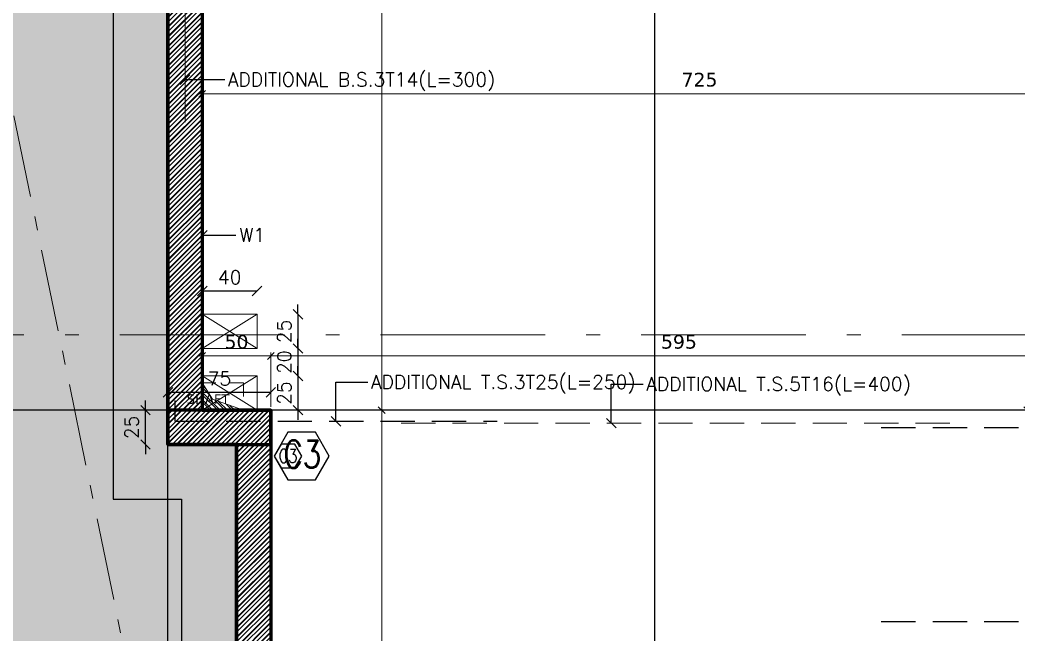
# Model space of a CAD drawing. Header units: inches. Extents: x -48 to 777, y -156 to 510.
# Drawn here: x 588.4 to 595.67, y 245.93 to 250.4 of the extents above; entities that cross this region are included whole.
import ezdxf
from ezdxf.enums import TextEntityAlignment as Align

# ---------------------------------------------------------------- set-up
doc = ezdxf.new("R2010")
doc.units = ezdxf.units.IN
doc.header["$MEASUREMENT"] = 0
doc.set_wipeout_variables(frame=1)
doc.linetypes.add('ACAD_ISO10W100', pattern=[18, 12, -3, 0, -3])
doc.linetypes.add('HIDDEN', pattern=[0.375, 0.25, -0.125])
doc.layers.get('Defpoints').update_dxf_attribs({"lineweight": 5})
for name, color, linetype, lineweight in [('A-AXIS ST', 251, 'ACAD_ISO10W100', 5), ('A-DIM', 9, 'Continuous', 5), ('A-HIDDEN', 254, 'HIDDEN', 5), ('A-LEVELS', 139, 'Continuous', 20), ('A-LIMIT LOT', 235, 'ACAD_ISO10W100', 20), ('A-PILLARS', 1, 'Continuous', 60), ('A-TEXT', 50, 'Continuous', 15), ('H-OTHERS', 189, 'Continuous', 5), ('H-PILLARS', 61, 'Continuous', 5), ('str-col-dimension', 6, 'Continuous', 50), ('str-raft-bottom', 1, 'Continuous', 5), ('str-raft-top', 1, 'Continuous', 5), ('str-shaft', 1, 'Continuous', 5)]:
    doc.layers.add(name, color=color, linetype=linetype, lineweight=lineweight)
doc.layers.add('HH-DARK GREY', color=7, linetype='Continuous', lineweight=5, true_color=0x404040)
for name, color, linetype in [('pts pc', 7, 'Continuous'), ('Str-Axes', 8, 'Continuous'), ('str-basement2', 5, 'Continuous'), ('str-col-hatch', 8, 'Continuous'), ('str-COL-TAG-100', 1, 'Continuous'), ('str-COL-TAG-50', 7, 'Continuous'), ('str-columns', 3, 'Continuous'), ('str-raft', 5, 'Continuous'), ('str-slab-top', 1, 'Continuous'), ('str-walls', 5, 'Continuous')]:
    doc.layers.add(name, color=color, linetype=linetype)
doc.styles.add('2mm', font='simplex.shx', dxfattribs={"height": 0.5})
doc.styles.add('ROMAN', font='ROMANS.SHX')
doc.styles.add('ROMAND', font='verdana.ttf')
doc.styles.add('ROMANS', font='romans__.ttf', dxfattribs={"height": 0.14})
doc.dimstyles.new('M-1.50', dxfattribs={"dimtxt": 0.1, "dimasz": 0.05, "dimexe": 0.025, "dimexo": 0.025, "dimgap": 0.05, "dimtad": 1, "dimlfac": 100, "dimrnd": 0.5, "dimzin": 9, "dimdsep": 46, "dimtxsty": 'ROMAND', "dimblk": 'OBLIQUE', "dimcen": 1, "dimdle": 0.025, "dimclrd": 256, "dimclre": 256, "dimclrt": 2, "dimadec": 0, "dimazin": 0, "dimtfac": 0.666667, "dimtmove": 2, "dimatfit": 3, "dimfxl": 0.04, "dimtolj": 1, "dimtzin": 5, "dimlwd": -1, "dimlwe": -1, "dimarcsym": 0})
doc.dimstyles.new('structure', dxfattribs={"dimtxt": 0.1, "dimasz": 0.07, "dimexe": 0.18, "dimexo": 1, "dimgap": 0.05, "dimtad": 1, "dimdec": 1, "dimlfac": 100, "dimrnd": 0.5, "dimdsep": 46, "dimtxsty": 'ROMAN', "dimblk1": 'OBLIQUE', "dimblk2": 'OBLIQUE', "dimsah": 1, "dimcen": 0.009, "dimse1": 1, "dimse2": 1, "dimclrd": 4, "dimclre": 9, "dimclrt": 1, "dimadec": 0, "dimazin": 0, "dimtfac": 0.066667, "dimtdec": 1, "dimtix": 1, "dimtmove": 2, "dimatfit": 3, "dimldrblk": 'OBLIQUE', "dimfxl": 0.18, "dimtolj": 1, "dimarcsym": 0})

# ---------------------------------------------------------------- blocks, each defined once
blk = doc.blocks.new('_Oblique')
at = {"color": 0, "linetype": 'ByBlock', "lineweight": -2}
blk.add_line((-0.5, -0.5), (0.5, 0.5), dxfattribs=at)
blk = doc.blocks.new('*D420')
at = {"layer": 'A-DIM', "transparency": 16777216}
for p, q in [((590.2518, 247.5585), (591.0605, 247.5585)), ((591.0355, 242.2819), (591.0355, 247.5835)), ((590.2518, 242.3069), (591.0605, 242.3069))]:
    blk.add_line(p, q, dxfattribs=at)
at = {"layer": 'Defpoints', "color": 0, "transparency": 16777216}
for p in [(590.2268, 247.5585), (591.0355, 247.5585), (590.2268, 242.3069)]:
    blk.add_point(p, dxfattribs=at)
at = {"layer": 'A-DIM', "transparency": 16777216, "xscale": 0.05, "yscale": 0.05, "zscale": 0.05}
for p, rotation in [((591.0355, 247.5585), 90), ((591.0355, 242.3069), 270)]:
    blk.add_blockref('_Oblique', p, dxfattribs=dict(at, rotation=rotation))
at = {"layer": 'A-DIM', "color": 2, "transparency": 16777216, "insert": (590.9334, 244.9327), "char_height": 0.1, "attachment_point": 5, "rotation": 90, "style": 'ROMAND'}
blk.add_mtext('\\A1;525', dxfattribs=at)
blk = doc.blocks.new('*D421')
at = {"layer": 'A-DIM', "transparency": 16777216}
for p, q in [((590.9303, 253.8083), (591.0605, 253.8083)), ((591.0355, 247.5335), (591.0355, 253.8333)), ((590.2518, 247.5585), (591.0605, 247.5585))]:
    blk.add_line(p, q, dxfattribs=at)
at = {"layer": 'Defpoints', "color": 0, "transparency": 16777216}
for p in [(590.9053, 253.8083), (591.0355, 253.8083), (590.2268, 247.5585)]:
    blk.add_point(p, dxfattribs=at)
at = {"layer": 'A-DIM', "transparency": 16777216, "xscale": 0.05, "yscale": 0.05, "zscale": 0.05}
for p, rotation in [((591.0355, 253.8083), 90), ((591.0355, 247.5585), 270)]:
    blk.add_blockref('_Oblique', p, dxfattribs=dict(at, rotation=rotation))
at = {"layer": 'A-DIM', "color": 2, "transparency": 16777216, "insert": (590.9334, 250.6834), "char_height": 0.1, "attachment_point": 5, "rotation": 90, "style": 'ROMAND'}
blk.add_mtext('\\A1;625', dxfattribs=at)
blk = doc.blocks.new('*D423')
at = {"layer": 'A-DIM', "transparency": 16777216}
for p, q in [((589.7016, 247.9544), (590.2518, 247.9544)), ((589.7266, 247.5835), (589.7266, 247.9794)), ((590.2268, 247.5835), (590.2268, 247.9794))]:
    blk.add_line(p, q, dxfattribs=at)
at = {"layer": 'Defpoints', "color": 0, "transparency": 16777216}
for p in [(590.2268, 247.9544), (589.7266, 247.5585), (590.2268, 247.5585)]:
    blk.add_point(p, dxfattribs=at)
at = {"layer": 'A-DIM', "transparency": 16777216, "xscale": 0.05, "yscale": 0.05, "zscale": 0.05, "rotation": 180}
blk.add_blockref('_Oblique', (589.7266, 247.9544), dxfattribs=at)
at = {"layer": 'A-DIM', "transparency": 16777216, "xscale": 0.05, "yscale": 0.05, "zscale": 0.05}
blk.add_blockref('_Oblique', (590.2268, 247.9544), dxfattribs=at)
at = {"layer": 'A-DIM', "color": 2, "transparency": 16777216, "insert": (589.9767, 248.0565), "char_height": 0.1, "attachment_point": 5, "style": 'ROMAND'}
blk.add_mtext('\\A1;50', dxfattribs=at)
blk = doc.blocks.new('*D424')
at = {"layer": 'A-DIM', "transparency": 16777216}
for p, q in [((590.2018, 247.9544), (596.2018, 247.9544)), ((590.2268, 247.5835), (590.2268, 247.9794)), ((596.1768, 247.5834), (596.1768, 247.9794))]:
    blk.add_line(p, q, dxfattribs=at)
at = {"layer": 'Defpoints', "color": 0, "transparency": 16777216}
for p in [(596.1768, 247.9544), (590.2268, 247.5585), (596.1768, 247.5584)]:
    blk.add_point(p, dxfattribs=at)
at = {"layer": 'A-DIM', "transparency": 16777216, "xscale": 0.05, "yscale": 0.05, "zscale": 0.05, "rotation": 180}
blk.add_blockref('_Oblique', (590.2268, 247.9544), dxfattribs=at)
at = {"layer": 'A-DIM', "transparency": 16777216, "xscale": 0.05, "yscale": 0.05, "zscale": 0.05}
blk.add_blockref('_Oblique', (596.1768, 247.9544), dxfattribs=at)
at = {"layer": 'A-DIM', "color": 2, "transparency": 16777216, "insert": (593.2018, 248.0565), "char_height": 0.1, "attachment_point": 5, "style": 'ROMAND'}
blk.add_mtext('\\A1;595', dxfattribs=at)
blk = doc.blocks.new('*D436')
at = {"layer": 'A-DIM', "transparency": 16777216}
for p, q in [((596.1518, 247.5584), (595.7162, 247.5584)), ((595.7412, 247.5834), (595.7412, 242.6319)), ((596.1518, 242.6569), (595.7162, 242.6569))]:
    blk.add_line(p, q, dxfattribs=at)
at = {"layer": 'Defpoints', "color": 0, "transparency": 16777216}
for p in [(596.1768, 247.5584), (595.7412, 242.6569), (596.1768, 242.6569)]:
    blk.add_point(p, dxfattribs=at)
at = {"layer": 'A-DIM', "transparency": 16777216, "xscale": 0.05, "yscale": 0.05, "zscale": 0.05}
for p, rotation in [((595.7412, 247.5584), 90), ((595.7412, 242.6569), 270)]:
    blk.add_blockref('_Oblique', p, dxfattribs=dict(at, rotation=rotation))
at = {"layer": 'A-DIM', "color": 2, "transparency": 16777216, "insert": (595.6392, 245.1077), "char_height": 0.1, "attachment_point": 5, "rotation": 90, "style": 'ROMAND'}
blk.add_mtext('\\A1;490', dxfattribs=at)
blk = doc.blocks.new('LOT 688  TOPOGRAPHIC PLAN')
at = {"layer": 'A-LEVELS', "linetype": 'Continuous'}
blk.add_lwpolyline([(-315991.66476, -27909.84763), (-315991.00958, -27909.60551), (-315990.33388, -27909.42882), (-315989.65288, -27909.35354), (-315988.98183, -27909.41563), (-315988.31614, -27909.56079), (-315987.97166, -27909.58652), (-315987.6217, -27909.573), (-315986.92076, -27909.43586), (-315986.24408, -27909.1647), (-315985.62245, -27908.77482), (-315985.08664, -27908.28156), (-315984.66214, -27907.70748), (-315983.99229, -27907.54002), (-315982.70884, -27907.13172), (-315981.3889, -27906.79452), (-315980.05951, -27906.48626), (-315978.74737, -27906.12897), (-315978.10784, -27905.9037), (-315977.48306, -27905.63696), (-315976.24323, -27905.07662), (-315975.60733, -27904.84201)], dxfattribs=at)
at = {"layer": 'pts pc', "linetype": 'Continuous'}
for points in [[(-315984.28497, -27907.04384), (-315984.99575, -27907.74704)], [(-315984.28876, -27907.75083), (-315984.99196, -27907.04005)], [(-315988.40806, -27907.98375), (-315989.11884, -27908.68695)], [(-315988.41185, -27908.69074), (-315989.11505, -27907.97996)]]:
    blk.add_lwpolyline(points, dxfattribs=at)
at = {"layer": 'pts pc', "color": 1, "char_height": 0.5, "attachment_point": 1, "rotation": 359.692852, "style": '2mm'}
for s, insert, width in [('\\Fsimplex.shx;\\W1.0000000000;\\T1.0000000000;\\o\\l97.044', (-315984.13902, -27907.14812), 3.0714286), ('\\Fsimplex.shx;\\W1.0000000000;\\T1.0000000000;\\o\\l97.167', (-315988.26212, -27908.08803), 2.9761905), ('\\Fsimplex.shx;\\W1.0000000000;\\T1.0000000000;\\o\\l97.093', (-315991.39961, -27909.10423), 3.0714286)]:
    blk.add_mtext(s, dxfattribs=dict(at, insert=insert, width=width))
at = {"linetype": 'Continuous'}
blk.add_wipeout([(-315996.80172, -27893.57917), (-315969.32038, -27896.23659), (-315969.32038, -27930.53073), (-315964.08799, -27936.87852), (-315964.6636, -27941.43051), (-315970.22923, -27937.16678), (-315985.1164, -27950.2257)], dxfattribs=at).dxf.layer = 'A-LIMIT LOT'
at = {"layer": 'A-HIDDEN', "linetype": 'ACAD_ISO10W100', "ltscale": 0.05}
blk.add_lwpolyline([(-315992.30527, -27900.52725), (-315983.21966, -27944.57125), (-315970.69258, -27933.58259), (-315972.32038, -27931.60779), (-315972.32038, -27902.3323)], close=True, dxfattribs=at)
blk = doc.blocks.new('*D984')
at = {"layer": 'A-DIM', "transparency": 16777216}
for p, q in [((589.7267, 250.2835), (589.7267, 249.8409)), ((596.9768, 250.2834), (596.9768, 249.8409)), ((589.7017, 249.8659), (597.0018, 249.8659))]:
    blk.add_line(p, q, dxfattribs=at)
at = {"layer": 'Defpoints', "color": 0, "transparency": 16777216}
for p in [(589.7267, 250.3085), (596.9768, 250.3084), (596.9768, 249.8659)]:
    blk.add_point(p, dxfattribs=at)
at = {"layer": 'A-DIM', "transparency": 16777216, "xscale": 0.05, "yscale": 0.05, "zscale": 0.05, "rotation": 180}
blk.add_blockref('_Oblique', (589.7267, 249.8659), dxfattribs=at)
at = {"layer": 'A-DIM', "transparency": 16777216, "xscale": 0.05, "yscale": 0.05, "zscale": 0.05}
blk.add_blockref('_Oblique', (596.9768, 249.8659), dxfattribs=at)
at = {"layer": 'A-DIM', "color": 2, "transparency": 16777216, "insert": (593.3517, 249.968), "char_height": 0.1, "attachment_point": 5, "style": 'ROMAND'}
blk.add_mtext('\\A1;725', dxfattribs=at)
blk = doc.blocks.new('tags')
at = {"layer": 'str-COL-TAG-100', "color": 2}
blk.add_lwpolyline([(0.125, -0.2616), (0.325, -0.2616), (0.425, -0.0884), (0.325, 0.0848), (0.125, 0.0848), (0.025, -0.0884)], close=True, dxfattribs=at)
at = {"layer": 'str-COL-TAG-50', "color": 2}
blk.add_lwpolyline([(0.075, -0.175), (0.175, -0.175), (0.225, -0.0884), (0.175, -0.0018), (0.075, -0.0018), (0.025, -0.0884)], close=True, dxfattribs=at)
at = {"layer": 'str-COL-TAG-100', "color": 1, "style": 'ROMANS', "width": 0.699426}
blk.add_attdef('NUMBER', text='', height=0.2, dxfattribs=at).set_placement((0.0918, -0.1741), (0.3679, -0.1741), align=Align.FIT)
at = {"layer": 'str-COL-TAG-50', "color": 1, "style": 'ROMANS', "width": 0.697102}
blk.add_attdef('NUMBER', text='', height=0.1, dxfattribs=at).set_placement((0.0562, -0.1375), (0.1938, -0.1375), align=Align.FIT)
blk = doc.blocks.new('*D1423')
at = {"layer": 'Defpoints', "color": 0, "transparency": 16777216}
for p in [(590.1268, 248.4284), (589.7268, 248.2585), (590.1268, 248.2585)]:
    blk.add_point(p, dxfattribs=at)
at = {"layer": 'str-shaft', "color": 4, "lineweight": -2, "transparency": 16777216}
blk.add_line((589.7268, 248.4284), (590.1268, 248.4284), dxfattribs=at)
at = {"layer": 'str-shaft', "color": 4, "lineweight": -2, "transparency": 16777216, "xscale": 0.07, "yscale": 0.07, "zscale": 0.07, "rotation": 180}
blk.add_blockref('_Oblique', (589.7268, 248.4284), dxfattribs=at)
at = {"layer": 'str-shaft', "color": 4, "lineweight": -2, "transparency": 16777216, "xscale": 0.07, "yscale": 0.07, "zscale": 0.07}
blk.add_blockref('_Oblique', (590.1268, 248.4284), dxfattribs=at)
at = {"layer": 'str-shaft', "color": 1, "transparency": 16777216, "insert": (589.9268, 248.5284), "char_height": 0.1, "attachment_point": 5, "style": 'ROMAN'}
blk.add_mtext('\\A1;40', dxfattribs=at)
blk = doc.blocks.new('*D1424')
at = {"layer": 'Defpoints', "color": 0, "transparency": 16777216}
for p in [(590.1268, 248.2585), (590.1268, 248.0084), (590.4248, 248.0084)]:
    blk.add_point(p, dxfattribs=at)
at = {"layer": 'str-shaft', "color": 4, "lineweight": -2, "transparency": 16777216}
for p, q in [((590.4248, 248.2585), (590.4248, 248.3285)), ((590.4248, 248.2585), (590.4248, 248.0084)), ((590.4248, 248.0084), (590.4248, 247.9384))]:
    blk.add_line(p, q, dxfattribs=at)
at = {"layer": 'str-shaft', "color": 4, "lineweight": -2, "transparency": 16777216, "xscale": 0.07, "yscale": 0.07, "zscale": 0.07}
for p, rotation in [((590.4248, 248.2585), 270), ((590.4248, 248.0084), 90)]:
    blk.add_blockref('_Oblique', p, dxfattribs=dict(at, rotation=rotation))
at = {"layer": 'str-shaft', "color": 1, "transparency": 16777216, "insert": (590.3248, 248.1335), "char_height": 0.1, "attachment_point": 5, "rotation": 90, "style": 'ROMAN'}
blk.add_mtext('\\A1;25', dxfattribs=at)
blk = doc.blocks.new('*D1425')
at = {"layer": 'Defpoints', "color": 0, "transparency": 16777216}
for p in [(590.1268, 248.0084), (590.1268, 247.8085), (590.4248, 247.8085)]:
    blk.add_point(p, dxfattribs=at)
at = {"layer": 'str-shaft', "color": 4, "lineweight": -2, "transparency": 16777216}
for p, q in [((590.4248, 248.0084), (590.4248, 248.0784)), ((590.4248, 248.0084), (590.4248, 247.8085)), ((590.4248, 247.8085), (590.4248, 247.7385))]:
    blk.add_line(p, q, dxfattribs=at)
at = {"layer": 'str-shaft', "color": 4, "lineweight": -2, "transparency": 16777216, "xscale": 0.07, "yscale": 0.07, "zscale": 0.07}
for p, rotation in [((590.4248, 248.0084), 270), ((590.4248, 247.8085), 90)]:
    blk.add_blockref('_Oblique', p, dxfattribs=dict(at, rotation=rotation))
at = {"layer": 'str-shaft', "color": 1, "transparency": 16777216, "insert": (590.3248, 247.9085), "char_height": 0.1, "attachment_point": 5, "rotation": 90, "style": 'ROMAN'}
blk.add_mtext('\\A1;20', dxfattribs=at)
blk = doc.blocks.new('*D1426')
at = {"layer": 'Defpoints', "color": 0, "transparency": 16777216}
for p in [(590.1268, 247.8085), (590.1268, 247.5585), (590.4248, 247.5585)]:
    blk.add_point(p, dxfattribs=at)
at = {"layer": 'str-shaft', "color": 4, "lineweight": -2, "transparency": 16777216}
for p, q in [((590.4248, 247.8085), (590.4248, 247.8785)), ((590.4248, 247.8085), (590.4248, 247.5585)), ((590.4248, 247.5585), (590.4248, 247.4885))]:
    blk.add_line(p, q, dxfattribs=at)
at = {"layer": 'str-shaft', "color": 4, "lineweight": -2, "transparency": 16777216, "xscale": 0.07, "yscale": 0.07, "zscale": 0.07}
for p, rotation in [((590.4248, 247.8085), 270), ((590.4248, 247.5585), 90)]:
    blk.add_blockref('_Oblique', p, dxfattribs=dict(at, rotation=rotation))
at = {"layer": 'str-shaft', "color": 1, "transparency": 16777216, "insert": (590.3248, 247.6835), "char_height": 0.1, "attachment_point": 5, "rotation": 90, "style": 'ROMAN'}
blk.add_mtext('\\A1;25', dxfattribs=at)
blk = doc.blocks.new('*D1488')
at = {"layer": 'Defpoints', "color": 0, "transparency": 16777216}
for p in [(589.3131, 247.5585), (589.4768, 247.5585), (589.4768, 247.3085)]:
    blk.add_point(p, dxfattribs=at)
at = {"layer": 'str-col-dimension', "color": 4, "lineweight": -2, "transparency": 16777216}
for p, q in [((589.3131, 247.5585), (589.3131, 247.6285)), ((589.3131, 247.3085), (589.3131, 247.5585)), ((589.3131, 247.3085), (589.3131, 247.2385))]:
    blk.add_line(p, q, dxfattribs=at)
at = {"layer": 'str-col-dimension', "color": 4, "lineweight": -2, "transparency": 16777216, "xscale": 0.07, "yscale": 0.07, "zscale": 0.07}
for p, rotation in [((589.3131, 247.5585), 270), ((589.3131, 247.3085), 90)]:
    blk.add_blockref('_Oblique', p, dxfattribs=dict(at, rotation=rotation))
at = {"layer": 'str-col-dimension', "color": 1, "transparency": 16777216, "insert": (589.2131, 247.4335), "char_height": 0.1, "attachment_point": 5, "rotation": 90, "style": 'ROMAN'}
blk.add_mtext('\\A1;25', dxfattribs=at)
blk = doc.blocks.new('*D1489')
at = {"layer": 'Defpoints', "color": 0, "transparency": 16777216}
for p in [(590.2268, 247.6892), (589.4768, 247.5585), (590.2268, 247.5585)]:
    blk.add_point(p, dxfattribs=at)
at = {"layer": 'str-col-dimension', "color": 4, "lineweight": -2, "transparency": 16777216}
blk.add_line((589.4768, 247.6892), (590.2268, 247.6892), dxfattribs=at)
at = {"layer": 'str-col-dimension', "color": 4, "lineweight": -2, "transparency": 16777216, "xscale": 0.07, "yscale": 0.07, "zscale": 0.07, "rotation": 180}
blk.add_blockref('_Oblique', (589.4768, 247.6892), dxfattribs=at)
at = {"layer": 'str-col-dimension', "color": 4, "lineweight": -2, "transparency": 16777216, "xscale": 0.07, "yscale": 0.07, "zscale": 0.07}
blk.add_blockref('_Oblique', (590.2268, 247.6892), dxfattribs=at)
at = {"layer": 'str-col-dimension', "color": 1, "transparency": 16777216, "insert": (589.8518, 247.7892), "char_height": 0.1, "attachment_point": 5, "style": 'ROMAN'}
blk.add_mtext('\\A1;75', dxfattribs=at)

msp = doc.modelspace()

# ---------------------------------------------------------------- block references
at = {"layer": 'A-TEXT'}
msp.add_blockref('LOT 688  TOPOGRAPHIC PLAN', (316579.44716, 28156.10823), dxfattribs=at)

# ---------------------------------------------------------------- next in the draw order: hatches: boundary and pattern name
at = {"layer": 'H-OTHERS'}
h = msp.add_hatch(dxfattribs=at)
h.set_pattern_fill('ANSI32', color=256, scale=0.1, angle=-51.511645)
h.set_pattern_definition([(315, (598.093557, 263.02793), (0.026516504, 0.026516504), []), (315, (598.093557, 263.010254), (0.026516504, 0.026516504), [])])
h.paths.add_polyline_path([(590.02678, 247.55845), (589.80129, 247.63855), (589.72678, 247.75845), (589.72678, 247.55845)])
at = {"layer": 'H-PILLARS'}
h = msp.add_hatch(dxfattribs=at)
h.set_pattern_fill('ANSI31', color=256, scale=0.2)
h.set_pattern_definition([(45, (0, 99), (-0.0176776695, 0.0176776695), [])])
edge = h.paths.add_edge_path()
edge.add_line((589.47678, 253.80841), (589.72678, 253.80848))
edge.add_line((589.72678, 253.80848), (589.72662, 247.55845))
edge.add_line((589.72662, 247.55845), (590.22678, 247.55845))
edge.add_line((590.22678, 247.55845), (590.22678, 242.30688))
edge.add_line((590.22678, 242.30688), (593.02678, 242.30688))
edge.add_line((593.02678, 242.30688), (593.02678, 228.85688))
edge.add_line((593.02678, 228.85688), (597.42678, 228.85688))
edge.add_line((597.42678, 228.85688), (597.42678, 228.60688))
edge.add_line((597.42678, 228.60688), (592.77678, 228.60688))
edge.add_line((592.77678, 228.60688), (592.77678, 242.05688))
edge.add_line((592.77678, 242.05688), (589.97678, 242.05688))
edge.add_line((589.97678, 242.05688), (589.97678, 247.30845))
edge.add_line((589.97678, 247.30845), (589.47678, 247.30845))
edge.add_line((589.47678, 247.30845), (589.47678, 254.05845))
h = msp.add_hatch(dxfattribs=at)
h.set_pattern_fill('ANSI31', color=256, scale=0.2)
h.set_pattern_definition([(45, (47.908247, -76.219283), (-0.0176776695, 0.0176776695), [])])
h.paths.add_polyline_path([(589.47678, 247.55845), (589.47678, 247.30845), (590.22678, 247.30845), (590.22678, 247.55845)])
at = {"layer": 'HH-DARK GREY'}
h = msp.add_hatch(dxfattribs=at)
h.set_pattern_fill('EARTH', color=256, scale=2)
h.set_pattern_definition([(0, (-242.49175, -75.7109), (0.5, 0.5), [0.5, -0.5]), (0, (-242.49175, -75.5234), (0.5, 0.5), [0.5, -0.5]), (0, (-242.49175, -75.3359), (0.5, 0.5), [0.5, -0.5]), (90, (-242.42925, -75.2734), (-0.5, 0.5), [0.5, -0.5]), (90, (-242.24175, -75.2734), (-0.5, 0.5), [0.5, -0.5]), (90, (-242.05425, -75.2734), (-0.5, 0.5), [0.5, -0.5])])
edge = h.paths.add_edge_path()
edge.add_line((589.47678, 254.05845), (589.47678, 247.30845))
edge.add_line((589.47678, 247.30845), (589.97678, 247.30845))
edge.add_line((589.97678, 247.30845), (589.97678, 242.05688))
edge.add_line((589.97678, 242.05688), (592.77678, 242.05688))
edge.add_line((592.77678, 242.05688), (592.77678, 228.60688))
edge.add_line((592.77678, 228.60688), (597.22678, 228.60688))
edge.add_line((597.22678, 228.60688), (597.22678, 224.90688))
edge.add_line((597.22678, 224.90688), (590.66159, 224.90688))
edge.add_line((590.66159, 224.90688), (582.9059, 262.50387))
edge.add_line((582.9059, 262.50387), (609.87678, 259.89581))
edge.add_line((609.87678, 259.89581), (609.87678, 225.48774))
edge.add_line((609.87678, 225.48774), (610.35557, 224.90688))
edge.add_line((610.35557, 224.90688), (604.37678, 224.90688))
edge.add_arc((604.37678, 228.15688), 3.25, 180, 270, ccw=False)
edge.add_line((601.12678, 228.15688), (601.12678, 228.60688))
edge.add_line((601.12678, 228.60688), (605.57678, 228.60688))
edge.add_line((605.57678, 228.60688), (605.57678, 242.05688))
edge.add_line((605.57678, 242.05688), (607.12678, 242.05688))
edge.add_line((607.12678, 242.05688), (607.12678, 246.60861))
edge.add_line((607.12678, 246.60861), (605.42678, 246.60861))
edge.add_line((605.42678, 246.60861), (605.4268, 253.65849))
edge.add_line((605.4268, 253.65849), (606.67686, 253.65849))
edge.add_line((606.67686, 253.65849), (606.6768, 257.80831))
edge.add_line((606.6768, 257.80831), (589.47678, 257.80848))
edge.add_line((589.47678, 257.80848), (589.47671, 254.08973))
edge.add_line((589.47671, 254.08973), (589.47678, 254.05845))
at = {"layer": 'str-col-hatch'}
h = msp.add_hatch(dxfattribs=at)
h.set_pattern_fill('ANSI31', color=256, scale=0.4)
h.set_pattern_definition([(45, (-106.15302, 196.4992), (-0.035355339, 0.035355339), [])])
h.paths.add_polyline_path([(590.22678, 247.55845), (589.47678, 247.55845), (589.47678, 247.30845), (590.22678, 247.30845)])
at = {"layer": 'str-walls'}
h = msp.add_hatch(dxfattribs=at)
h.set_pattern_fill('ANSI31', color=8, scale=0.4)
h.paths.add_polyline_path([(589.47678, 251.55845), (589.72672, 251.55845), (589.72678, 253.80848), (589.47678, 253.80841)])
h.paths.add_polyline_path([(589.47678, 247.55845), (589.72662, 247.55845), (589.7267, 250.75845), (589.47678, 250.75845)])
h.paths.add_polyline_path([(589.97678, 242.85688), (590.22678, 242.85688), (590.22678, 247.30845), (589.97678, 247.30845)])
h.paths.add_polyline_path([(592.77678, 242.05688), (592.77678, 242.30688), (590.22678, 242.30688), (590.22678, 242.05688)])
h.paths.add_polyline_path([(592.77678, 239.85688), (593.02678, 239.85688), (593.02678, 242.05688), (592.77678, 242.05688)])
h.paths.add_polyline_path([(592.77678, 234.45688), (593.02678, 234.45688), (593.02678, 239.05688), (592.77678, 239.05688)])
h.paths.add_polyline_path([(592.77678, 228.85688), (593.02678, 228.85688), (593.02678, 233.65688), (592.77678, 233.65688)])
h.paths.add_polyline_path([(596.62678, 228.60688), (596.62678, 228.85688), (593.57678, 228.85688), (593.57678, 228.60688)])

# ---------------------------------------------------------------- next in the draw order: linework, layer by layer
at = {"layer": 'A-AXIS ST', "ltscale": 0.1}
for p, q in [((589.47678, 221.25688), (589.47678, 260.35831)), ((593.02678, 221.25688), (593.02678, 260.35831)), ((613.12678, 248.10845), (583.32678, 248.10845))]:
    msp.add_line(p, q, dxfattribs=at)
at = {"layer": 'A-HIDDEN', "linetype": 'HIDDEN', "ltscale": 0.3}
msp.add_lwpolyline([(589.72678, 247.75845), (590.02678, 247.75845), (590.02678, 247.55845), (589.72678, 247.55845)], close=True, dxfattribs=at)
at = {"layer": 'A-PILLARS'}
for points in [[(589.47678, 254.05845), (589.47678, 247.30845), (589.97678, 247.30845), (589.97678, 242.05688), (592.77678, 242.05688), (592.77678, 228.60688), (597.22678, 228.60688), (597.22678, 224.90688), (590.66159, 224.90688), (582.9059, 262.50387)], [(589.47678, 253.80841), (589.72678, 253.80848), (589.72662, 247.55845), (590.22678, 247.55845), (590.22678, 242.30688), (593.02678, 242.30688), (593.02678, 228.85688), (597.42678, 228.85688), (597.42678, 228.60688), (592.77678, 228.60688), (592.77678, 242.05688), (589.97678, 242.05688), (589.97678, 247.30845), (589.47678, 247.30845), (589.47678, 254.05845)]]:
    msp.add_lwpolyline(points, dxfattribs=at)
msp.add_lwpolyline([(589.47678, 247.55845), (589.47678, 247.30845), (590.22678, 247.30845), (590.22678, 247.55845)], close=True, dxfattribs=at)
at = {"layer": 'H-OTHERS'}
msp.add_lwpolyline([(590.02678, 247.55845), (589.80129, 247.63855), (589.72678, 247.75845), (589.72678, 247.55845), (590.02678, 247.55845)], dxfattribs=at)
at = {"layer": 'HH-DARK GREY'}
msp.add_lwpolyline([(605.57678, 242.05688), (607.12678, 242.05688), (607.12678, 246.60861), (605.42678, 246.60861), (605.4268, 253.80845), (605.4268, 253.80845), (605.4268, 254.05845), (589.47678, 254.05845), (589.47678, 247.30845), (589.97678, 247.30845), (589.97678, 242.05688), (592.77678, 242.05688), (592.77678, 228.60688), (597.22678, 228.60688), (597.47678, 228.60688), (597.47678, 225.95688), (601.65465, 225.95688, -0.1715835), (600.87678, 228.15688), (600.87678, 228.60688), (601.12678, 228.60688), (605.57678, 228.60688)], format="xyb", close=True, dxfattribs=at)
msp.add_lwpolyline([(597.17682, 253.80831), (589.72663, 253.80831), (589.72665, 247.55845), (590.22678, 247.55845), (590.22678, 242.30688), (593.02678, 242.30688), (593.02678, 228.85688), (605.32678, 228.85688), (605.32678, 242.30688), (606.87678, 242.30688), (606.87678, 246.35845), (605.17678, 246.35845), (605.17679, 247.35847), (600.81679, 247.35847), (600.81678, 247.35849), (600.17678, 247.35849), (600.17678, 242.65688), (596.17679, 242.65688), (596.17677, 247.55845), (597.17682, 247.55845)], close=True, dxfattribs=at)
at = {"layer": 'Str-Axes', "ltscale": 0.1}
for p, q in [((589.47678, 221.25688), (589.47678, 260.35831)), ((593.02678, 221.25688), (593.02678, 260.35831)), ((611.62657, 247.55845), (583.32678, 247.55845))]:
    msp.add_line(p, q, dxfattribs=at)
at = {"layer": 'str-basement2'}
for points in [[(589.97678, 247.30845), (589.47678, 247.30845), (589.47678, 255.1083), (589.47678, 257.80848), (583.67027, 257.80848), (584.22728, 255.10831), (585.5036, 255.10831), (587.16287, 247.06472), (588.19984, 247.06472), (588.19984, 240.90688), (592.77678, 240.90688), (592.77678, 242.05688), (589.97678, 242.05688)], [(589.47678, 257.80848), (589.47678, 247.30845), (589.97678, 247.30845), (589.97678, 242.05688), (592.77678, 242.05688), (592.77678, 228.60688), (605.57678, 228.60688), (605.57678, 242.05688), (607.12678, 242.05688), (607.12678, 246.60861), (605.42678, 246.60862), (605.4268, 253.65849), (606.67686, 253.65849), (606.6768, 257.80831)]]:
    msp.add_lwpolyline(points, close=True, dxfattribs=at)
at = {"layer": 'str-columns'}
msp.add_lwpolyline([(589.47678, 247.30845), (590.22678, 247.30845), (590.22678, 247.55845), (589.47678, 247.55845)], close=True, dxfattribs=at)
at = {"layer": 'str-raft'}
msp.add_lwpolyline([(589.07678, 258.20848), (589.07678, 246.90845), (589.57678, 246.90845), (589.57678, 241.65688), (592.37678, 241.65688), (592.37678, 228.20688), (605.97678, 228.20688), (605.97678, 241.65688), (607.52678, 241.65688), (607.52678, 247.00861), (605.82678, 247.00862), (605.8268, 253.25849), (607.07687, 253.25849), (607.07679, 258.2083)], close=True, dxfattribs=at)
at = {"layer": 'str-raft-bottom'}
msp.add_line((589.60178, 249.65845), (589.60178, 252.65845), dxfattribs=at)
at = {"layer": 'str-raft-top', "linetype": 'HIDDEN'}
msp.add_line((591.17677, 247.4641), (595.17677, 247.4641), dxfattribs=at)
at = {"layer": 'str-shaft'}
for p, q in [((590.12678, 248.25845), (589.72678, 248.00845)), ((589.72678, 248.25845), (590.12678, 248.00845)), ((590.12678, 247.80845), (589.72678, 247.55845)), ((589.72678, 247.80845), (590.12678, 247.55845))]:
    msp.add_line(p, q, dxfattribs=at)
for points in [[(590.12678, 248.00845), (589.72678, 248.00845), (589.72678, 248.25845), (590.12678, 248.25845)], [(590.12678, 247.80845), (589.72678, 247.80845), (589.72678, 247.55845), (590.12678, 247.55845)]]:
    msp.add_lwpolyline(points, close=True, dxfattribs=at)
at = {"layer": 'str-slab-top', "linetype": 'HIDDEN'}
for p, q in [((594.67678, 247.43345), (601.67678, 247.43345)), ((594.67678, 246.0183), (601.67678, 246.0183))]:
    msp.add_line(p, q, dxfattribs=at)
msp.add_lwpolyline([(589.52678, 247.62822), (589.52678, 247.47822), (591.87678, 247.47822)], dxfattribs=at)
at = {"layer": 'str-walls'}
msp.add_lwpolyline([(589.47678, 253.80845), (589.72678, 253.80845), (589.72662, 247.55845), (590.22678, 247.55845), (590.22678, 242.30688), (593.02678, 242.30688), (593.02678, 228.85688), (596.62678, 228.85688), (596.62678, 228.60688), (592.77678, 228.60688), (592.77678, 242.05688), (589.97678, 242.05688), (589.97678, 247.30845), (589.47678, 247.30845), (589.47678, 253.80845)], dxfattribs=at)

# ---------------------------------------------------------------- next in the draw order: block references
at = {"layer": 'str-columns'}
ref = msp.add_blockref('tags', (590.22678, 247.31229), dxfattribs=at)
ref.add_attrib('NUMBER', 'C3', dxfattribs={"layer": 'str-COL-TAG-50', "color": 1, "height": 0.1, "style": 'ROMANS', "width": 0.63631}).set_placement((590.28297, 247.17479), (590.42056, 247.17479), align=Align.FIT)
ref.add_attrib('NUMBER', 'C3', dxfattribs={"layer": 'str-COL-TAG-100', "color": 1, "height": 0.2, "style": 'ROMANS', "width": 0.638431}).set_placement((590.31862, 247.13824), (590.59471, 247.13824), align=Align.FIT)

# ---------------------------------------------------------------- next in the draw order: texts
at = {"layer": 'A-TEXT', "insert": (589.9258, 247.67428), "char_height": 0.07, "width": 0.5266314, "attachment_point": 3, "style": 'ROMAND'}
msp.add_mtext('SHAFT', dxfattribs=at)
at = {"layer": 'str-columns', "color": 1, "style": 'ROMAN'}
msp.add_text('W1', height=0.1, dxfattribs=at).set_placement((589.99721, 248.78594))
at = {"layer": 'str-raft-bottom', "style": 'ROMAN'}
msp.add_text('ADDITIONAL B.S.3T14(L=300)', height=0.1, dxfattribs=at).set_placement((589.91301, 249.92018))
at = {"layer": 'str-raft-top', "style": 'ROMAN'}
msp.add_text('ADDITIONAL T.S.5T16(L=400)', height=0.1, dxfattribs=at).set_placement((592.96376, 247.6999))
at = {"layer": 'str-slab-top', "style": 'ROMAN'}
msp.add_text('ADDITIONAL T.S.3T25(L=250)', height=0.1, dxfattribs=at).set_placement((590.95716, 247.71402))

# ---------------------------------------------------------------- next in the draw order: dimensions: what is measured, and where the dimension line sits
at = {"layer": 'A-DIM'}
for base, p1, p2, picture, middle in [((591.03551, 253.80831), (590.22678, 247.55845), (590.90529, 253.80831), '*D421', (590.93343, 250.68338)), ((591.03551, 247.55845), (590.22678, 242.30688), (590.22678, 247.55845), '*D420', (590.93343, 244.93267)), ((595.74122, 242.65688), (596.17678, 247.55845), (596.17678, 242.65688), '*D436', (595.63917, 245.10767))]:
    dim = msp.add_linear_dim(base=base, p1=p1, p2=p2, angle=90, dimstyle='M-1.50', dxfattribs=at)
    dim.commit()
    dim.dimension.update_dxf_attribs({"geometry": picture, "text_midpoint": middle})
for base, p1, p2, picture, middle in [((596.97678, 249.86592), (589.72666, 250.30849), (596.97678, 250.30845), '*D984', (593.35172, 249.968)), ((590.22678, 247.95445), (589.72662, 247.55845), (590.22678, 247.55845), '*D423', (589.9767, 248.0565)), ((596.17678, 247.95445), (590.22678, 247.55845), (596.17678, 247.55845), '*D424', (593.20178, 248.0565))]:
    dim = msp.add_linear_dim(base=base, p1=p1, p2=p2, dimstyle='M-1.50', dxfattribs=at)
    dim.commit()
    dim.dimension.update_dxf_attribs({"geometry": picture, "text_midpoint": middle})
at = {"layer": 'str-col-dimension'}
for p1, p2, distance, picture, middle in [((589.47678, 247.55845), (590.22678, 247.55845), 0.13078, '*D1489', (589.85178, 247.78923)), ((589.47678, 247.30845), (589.47678, 247.55845), 0.16372, '*D1488', (589.21306, 247.43345))]:
    dim = msp.add_aligned_dim(p1=p1, p2=p2, distance=distance, dimstyle='structure', dxfattribs=at)
    dim.commit()
    dim.dimension.update_dxf_attribs({"geometry": picture, "text_midpoint": middle})
at = {"layer": 'str-shaft'}
for p1, p2, distance, picture, middle in [((589.72678, 248.25845), (590.12678, 248.25845), 0.16995, '*D1423', (589.92678, 248.5284)), ((590.12678, 248.25845), (590.12678, 248.00845), 0.29807, '*D1424', (590.32485, 248.13345)), ((590.12678, 248.00845), (590.12678, 247.80845), 0.29807, '*D1425', (590.32485, 247.90845)), ((590.12678, 247.80845), (590.12678, 247.55845), 0.29807, '*D1426', (590.32485, 247.68345))]:
    dim = msp.add_aligned_dim(p1=p1, p2=p2, distance=distance, dimstyle='structure', override={"dimfxl": 0.04}, dxfattribs=at)
    dim.commit()
    dim.dimension.update_dxf_attribs({"geometry": picture, "text_midpoint": middle})

# ---------------------------------------------------------------- next in the draw order: leaders
at = {"layer": 'str-columns'}
msp.add_leader([(589.72665, 248.83459), (589.97214, 248.83459)], dimstyle='structure', override={"dimgap": 0.05, "dimtad": 0, "dimfxl": 0.04}, dxfattribs=at)
at = {"layer": 'str-raft-bottom'}
msp.add_leader([(589.60178, 249.96931), (589.89055, 249.96931)], dimstyle='structure', override={"dimgap": 0.05, "dimtad": 0}, dxfattribs=at)
at = {"layer": 'str-raft-top'}
msp.add_leader([(592.70838, 247.4641), (592.70838, 247.74903), (592.9413, 247.74903)], dimstyle='structure', override={"dimgap": 0.05, "dimtad": 0, "dimfxl": 0.04, "dimfxlon": 1}, dxfattribs=at)
at = {"layer": 'str-slab-top'}
msp.add_leader([(590.70178, 247.47822), (590.70178, 247.76314), (590.9347, 247.76314)], dimstyle='structure', override={"dimgap": 0.05, "dimtad": 0, "dimfxl": 0.04, "dimfxlon": 1}, dxfattribs=at)

doc.saveas('drawing.dxf')
